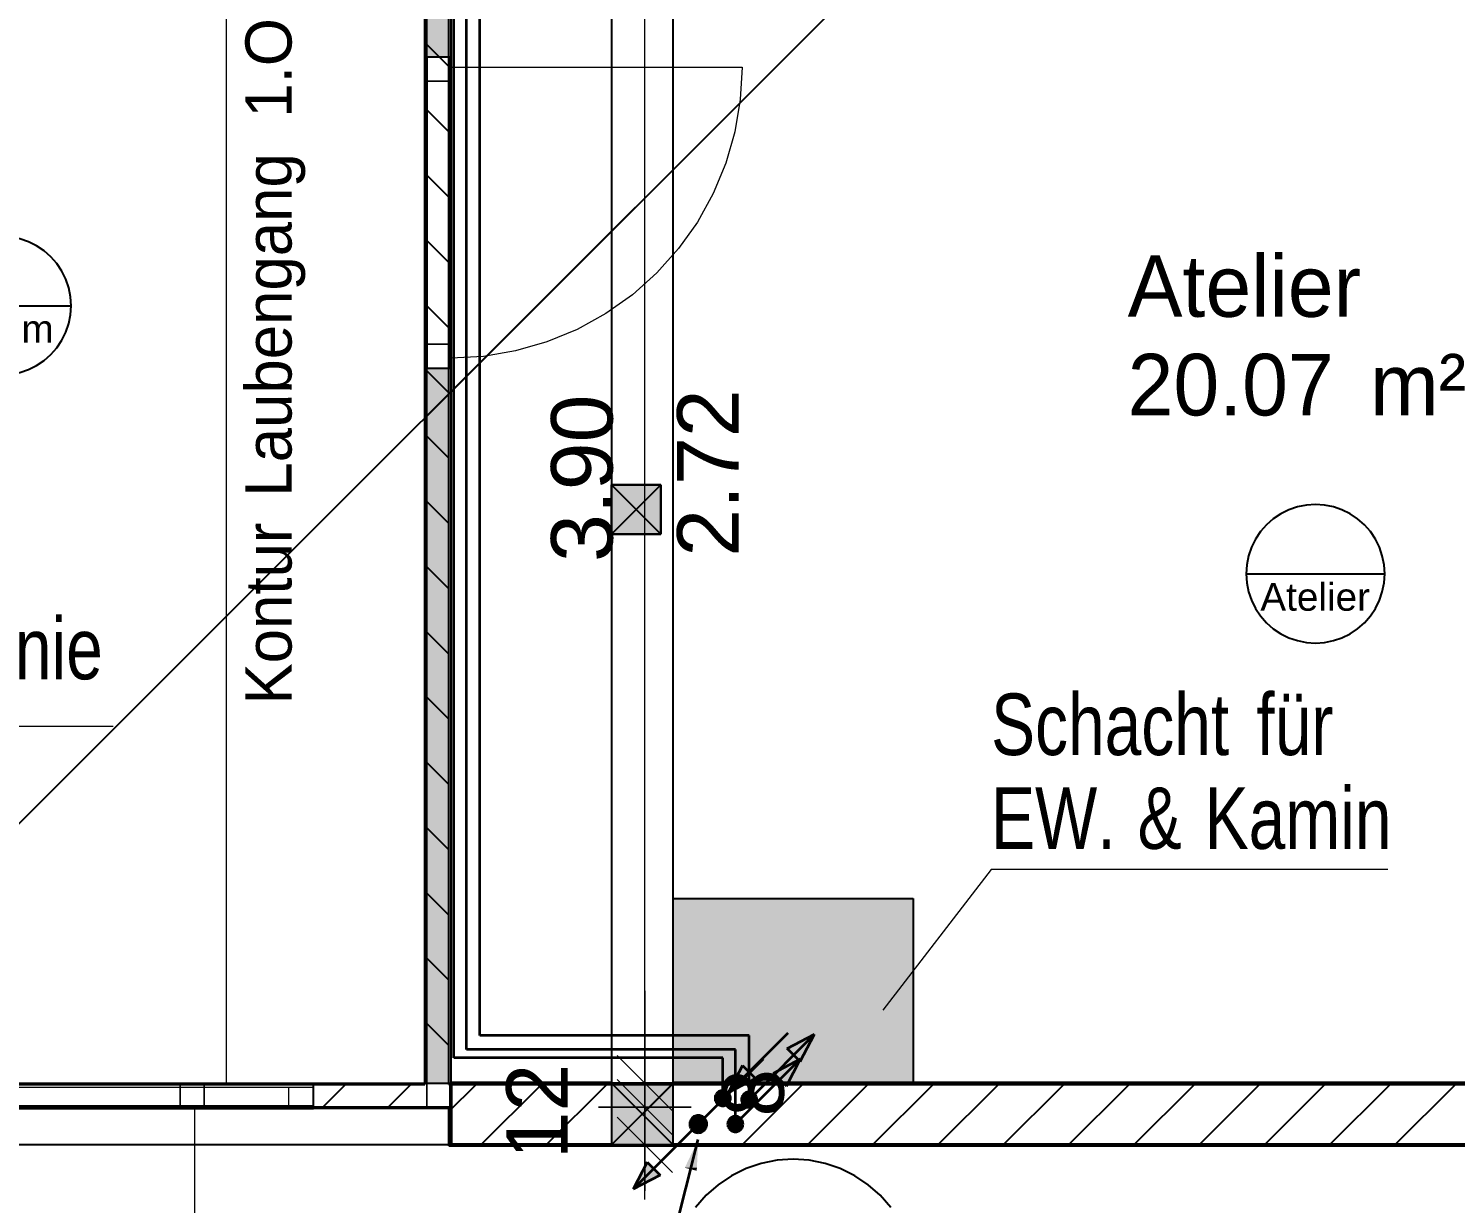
# Model space of a CAD drawing. Extents: x 0 to 756, y -25 to 420.
# Drawn here: x 254.5 to 347.2, y 146.4 to 222.8 of the extents above; entities that cross this region are included whole.
import ezdxf
from ezdxf.lldxf.tags import DXFTag

# ---------------------------------------------------------------- set-up
doc = ezdxf.new("R2010")
doc.units = 0
doc.layers.get('0').update_dxf_attribs({"lineweight": 25})
doc.layers.get('DEFPOINTS').update_dxf_attribs({"lineweight": 25})
for name, color, linetype, lineweight in [('A_Fenster', 7, 'Continuous', 25), ('A_Innenwand', 7, 'Continuous', 25), ('A_Raum', 7, 'Continuous', 25), ('Allgemein03', 7, 'Continuous', 25), ('Fenster', 7, 'Continuous', 13), ('Fensterbrüstung', 7, 'Continuous', 13), ('Pfosten_ Stützen', 7, 'Continuous', 13), ('S_Text', 7, 'Continuous', 35), ('Sanitär', 7, 'Continuous', 25), ('Standard', 7, 'Continuous', 25), ('Stütze Holz', 7, 'Continuous', 13), ('Tür 2D', 7, 'Continuous', 13), ('Wand Holz nicht tragend', 7, 'Continuous', 13), ('Wand Holz tragend', 7, 'Continuous', 13)]:
    doc.layers.add(name, color=color, linetype=linetype, lineweight=lineweight)
for name, color, linetype, lineweight, true_color in [('A_Geschossdecke', 7, 'Continuous', 25, 0x008080), ('Raum', 250, 'Continuous', 13, 0x333333), ('S_Kaltwasser', 3, 'Continuous', 35, 0x00ff00), ('S_Schmutzwasser', 7, 'Continuous', 35, 0x808040), ('S_Warmwasser', 1, 'fein_strichliert', 35, 0xff0000), ('S_Zirkulation', 7, 'fein_strichliert', 35, 0xff0080)]:
    doc.layers.add(name, color=color, linetype=linetype, lineweight=lineweight, true_color=true_color)
doc.styles.get("Standard").update_dxf_attribs({"font": 'arial.ttf'})
tags = doc.linetypes.add('fein_strichliert', pattern=[4, 1, -2, 1]).pattern_tags.tags
tags[8:9] = [DXFTag(74, 4), DXFTag(75, 0), DXFTag(340, '0'), DXFTag(46, 0.0), DXFTag(50, 0.0), DXFTag(44, 0.0), DXFTag(45, 0.0)]
tags[6:7] = [DXFTag(74, 4), DXFTag(75, 0), DXFTag(340, '0'), DXFTag(46, 0.0), DXFTag(50, 0.0), DXFTag(44, 0.0), DXFTag(45, 0.0)]
tags[4:5] = [DXFTag(74, 4), DXFTag(75, 0), DXFTag(340, '0'), DXFTag(46, 0.0), DXFTag(50, 0.0), DXFTag(44, 0.0), DXFTag(45, 0.0)]
tags = doc.linetypes.add('PUNKT2_S9', pattern=[0.1, 0, -0.1]).pattern_tags.tags
tags[6:7] = [DXFTag(74, 4), DXFTag(75, 0), DXFTag(340, '0'), DXFTag(46, 1.0), DXFTag(50, 0.0), DXFTag(44, 0.0), DXFTag(45, 0.0)]
tags[4:5] = [DXFTag(74, 4), DXFTag(75, 0), DXFTag(340, '0'), DXFTag(46, 1.0), DXFTag(50, 0.0), DXFTag(44, 0.0), DXFTag(45, 0.0)]
tags = doc.linetypes.add('VERDECKT2_S2', pattern=[0.27, 0.2, -0.07]).pattern_tags.tags
tags[6:7] = [DXFTag(74, 4), DXFTag(75, 0), DXFTag(340, '0'), DXFTag(46, 1.0), DXFTag(50, 0.0), DXFTag(44, 0.0), DXFTag(45, 0.0)]
tags[4:5] = [DXFTag(74, 4), DXFTag(75, 0), DXFTag(340, '0'), DXFTag(46, 1.0), DXFTag(50, 0.0), DXFTag(44, 0.0), DXFTag(45, 0.0)]

# ---------------------------------------------------------------- blocks, each defined once
blk = doc.blocks.new('Referenz-A01I5XF3IE')
at = {"layer": 'Allgemein03', "color": 0, "linetype": 'VERDECKT2_S2', "lineweight": -2, "ltscale": 0.25}
for p, q in [((292.398, 267.69), (292.398, 150.212)), ((296.401, 150.212), (296.401, 267.69)), ((121.284, 154.215), (292.398, 154.215)), ((292.398, 150.212), (121.284, 150.212)), ((292.398, 150.212), (296.401, 150.212))]:
    blk.add_line(p, q, dxfattribs=at)
at = {"layer": 'Allgemein03', "color": 0, "linetype": 'VERDECKT2_S2', "lineweight": 13, "ltscale": 0.13}
for p, q in [((267.381, 154.215), (267.381, 242.674)), ((241.339, 154.215), (267.381, 154.215))]:
    blk.add_line(p, q, dxfattribs=at)
at = {"layer": 'Allgemein03', "color": 0, "lineweight": 13}
blk.add_line((282.391, 154.215), (270.383, 154.215), dxfattribs=at)
at = {"layer": 'DEFPOINTS', "color": 0, "linetype": 'Continuous', "lineweight": 18, "ltscale": 0.18}
for p, q in [((294.564, 154.215), (294.564, 154.215)), ((281.951, 152.654), (281.951, 152.654)), ((281.951, 152.654), (281.951, 152.654)), ((294.564, 152.654), (294.564, 152.654)), ((294.564, 150.212), (294.564, 150.212))]:
    blk.add_line(p, q, dxfattribs=at)
at = {"layer": 'DEFPOINTS', "color": 0, "linetype": 'Continuous', "lineweight": -2, "ltscale": 0.25}
for p, q in [((281.951, 152.654), (281.951, 152.654)), ((281.951, 152.654), (281.951, 152.654)), ((292.398, 150.212), (292.398, 150.212)), ((292.398, 150.212), (292.398, 150.212)), ((296.401, 150.212), (296.401, 150.212)), ((296.401, 150.212), (296.401, 150.212))]:
    blk.add_line(p, q, dxfattribs=at)
at = {"layer": 'Fenster', "color": 0, "linetype": 'Continuous', "ltscale": 0.13}
for p, q in [((280.39, 219.351), (280.39, 220.912)), ((280.39, 220.912), (281.951, 220.912)), ((281.951, 220.912), (281.951, 219.351)), ((281.951, 219.351), (280.39, 219.351)), ((280.39, 202.259), (280.39, 219.351)), ((280.39, 219.351), (281.951, 219.351)), ((281.951, 219.351), (281.951, 202.259)), ((280.39, 200.698), (280.39, 202.259)), ((280.39, 202.259), (281.951, 202.259)), ((281.951, 202.259), (280.39, 202.259)), ((281.951, 202.259), (281.951, 200.698)), ((281.951, 200.698), (280.39, 200.698)), ((264.379, 154.215), (249.93, 154.215)), ((264.379, 152.654), (264.379, 154.215)), ((265.94, 154.215), (264.379, 154.215)), ((264.379, 154.215), (264.379, 152.654)), ((265.94, 154.215), (265.94, 152.654)), ((280.39, 154.215), (265.94, 154.215)), ((265.94, 152.654), (265.94, 154.215)), ((281.951, 154.215), (280.39, 154.215)), ((280.39, 154.215), (280.39, 152.654)), ((280.39, 152.654), (280.39, 154.215)), ((281.951, 152.654), (281.951, 154.215)), ((249.93, 152.654), (264.379, 152.654)), ((264.379, 152.654), (265.94, 152.654)), ((265.94, 152.654), (280.39, 152.654)), ((280.39, 152.654), (281.951, 152.654))]:
    blk.add_line(p, q, dxfattribs=at)
at = {"layer": 'Fensterbrüstung', "color": 0, "linetype": 'Continuous', "ltscale": 0.13}
for p, q in [((280.39, 220.912), (280.39, 200.698)), ((281.951, 200.698), (281.951, 220.912))]:
    blk.add_line(p, q, dxfattribs=at)
at = {"layer": 'Raum', "color": 0, "lineweight": -2}
for p, q in [((280.39, 154.215), (280.39, 267.69)), ((281.951, 232.279), (281.951, 154.215)), ((292.398, 189.904), (292.398, 193.107)), ((292.398, 193.107), (295.6, 193.107)), ((295.6, 193.107), (295.6, 189.904)), ((295.6, 189.904), (292.398, 189.904)), ((296.401, 154.215), (296.401, 166.223)), ((296.401, 166.223), (312.011, 166.223)), ((312.011, 166.223), (312.011, 154.215)), ((216.347, 154.215), (280.39, 154.215)), ((281.951, 154.215), (296.401, 154.215)), ((312.011, 154.215), (387.461, 154.215)), ((281.951, 152.654), (216.347, 152.654)), ((281.951, 150.212), (281.951, 152.654)), ((387.461, 150.212), (281.951, 150.212))]:
    blk.add_line(p, q, dxfattribs=at)
at = {"layer": 'Sanitär', "color": 0, "lineweight": 13}
for p, q in [((317.066, 168.106), (310.021, 158.966)), ((342.843, 168.106), (317.066, 168.106))]:
    blk.add_line(p, q, dxfattribs=at)
at = {"layer": 'Standard', "color": 0, "lineweight": 18}
for p, q in [((294.564, 154.215), (294.564, 232.279)), ((294.564, 160.219), (294.564, 151.213)), ((294.564, 158.658), (294.564, 149.652)), ((294.564, 148.211), (294.564, 157.217)), ((296.365, 152.414), (292.763, 156.016)), ((292.763, 156.016), (296.365, 152.414)), ((294.564, 156.216), (294.564, 147.21)), ((294.564, 146.65), (294.564, 155.656)), ((297.566, 154.215), (291.562, 154.215)), ((291.562, 154.215), (297.566, 154.215)), ((296.365, 150.852), (292.763, 154.455)), ((292.763, 154.455), (296.365, 150.852)), ((294.564, 152.654), (294.564, 154.215)), ((297.566, 152.654), (291.562, 152.654)), ((291.562, 152.654), (297.566, 152.654)), ((294.564, 150.212), (294.564, 152.654)), ((292.763, 152.013), (296.365, 148.411)), ((291.562, 150.212), (297.566, 150.212))]:
    blk.add_line(p, q, dxfattribs=at)
at = {"layer": 'Standard', "color": 0, "lineweight": -2}
for p, q in [((292.398, 193.107), (295.6, 189.904)), ((295.6, 193.107), (292.398, 189.904)), ((295.6, 189.904), (295.6, 193.107)), ((292.398, 154.215), (296.401, 150.212)), ((296.401, 154.215), (292.398, 150.212)), ((296.401, 150.212), (296.401, 154.215)), ((301.142, 148.659), (300.203, 148.196)), ((302.134, 148.996), (301.142, 148.659)), ((303.161, 149.2), (302.134, 148.996)), ((304.206, 149.269), (303.161, 149.2)), ((305.251, 149.2), (304.206, 149.269)), ((306.278, 148.996), (305.251, 149.2)), ((307.269, 148.659), (306.278, 148.996)), ((308.208, 148.196), (307.269, 148.659)), ((299.332, 147.614), (298.545, 146.924)), ((300.203, 148.196), (299.332, 147.614)), ((309.079, 147.614), (308.208, 148.196)), ((309.866, 146.924), (309.079, 147.614)), ((298.545, 146.924), (297.855, 146.137)), ((310.557, 146.137), (309.866, 146.924))]:
    blk.add_line(p, q, dxfattribs=at)
at = {"layer": 'Standard', "color": 0, "lineweight": 13}
for p, q in [((312.011, 166.223), (296.401, 166.223)), ((296.401, 166.223), (296.401, 154.215)), ((312.011, 154.215), (312.011, 166.223)), ((296.401, 154.215), (312.011, 154.215))]:
    blk.add_line(p, q, dxfattribs=at)
for points in [[(296.401, 154.215), (312.011, 154.215), (296.401, 166.223)], [(312.011, 154.215), (312.011, 166.223), (296.401, 166.223)]]:
    blk.add_solid(points, dxfattribs=at)
at = {"layer": 'Stütze Holz', "color": 0, "lineweight": -2}
for p, q in [((293.959, 193.107), (292.398, 193.107)), ((292.398, 193.107), (292.398, 189.904)), ((295.6, 193.107), (293.959, 193.107)), ((295.6, 189.904), (295.6, 193.107)), ((292.398, 189.904), (293.959, 189.904)), ((293.959, 189.904), (295.6, 189.904)), ((296.401, 154.215), (292.398, 154.215)), ((292.398, 154.215), (292.398, 150.212)), ((296.401, 150.212), (296.401, 154.215)), ((292.398, 150.212), (296.401, 150.212))]:
    blk.add_line(p, q, dxfattribs=at)
at = {"layer": 'Stütze Holz', "color": 0, "lineweight": 18}
for points in [[(292.398, 189.904), (295.6, 189.904), (292.398, 193.107)], [(295.6, 189.904), (295.6, 193.107), (292.398, 193.107)], [(292.398, 150.212), (296.401, 150.212), (292.398, 154.215)], [(296.401, 150.212), (296.401, 154.215), (292.398, 154.215)]]:
    blk.add_solid(points, dxfattribs=at)
at = {"layer": 'Tür 2D', "color": 0, "linetype": 'Continuous', "ltscale": 0.13}
for p, q in [((281.951, 220.271), (300.884, 220.271)), ((300.884, 220.271), (300.764, 218.151)), ((300.764, 218.151), (300.409, 216.058)), ((300.409, 216.058), (299.821, 214.018)), ((299.821, 214.018), (299.009, 212.057)), ((299.009, 212.057), (297.982, 210.198)), ((297.982, 210.198), (296.753, 208.467)), ((296.753, 208.467), (295.338, 206.884)), ((295.338, 206.884), (293.755, 205.469)), ((293.755, 205.469), (292.024, 204.24)), ((292.024, 204.24), (290.165, 203.213)), ((290.165, 203.213), (288.204, 202.401)), ((288.204, 202.401), (286.164, 201.813)), ((284.071, 201.458), (281.951, 201.339)), ((286.164, 201.813), (284.071, 201.458)), ((265.3, 152.654), (265.3, 136.363))]:
    blk.add_line(p, q, dxfattribs=at)
at = {"layer": 'Wand Holz nicht tragend', "color": 0, "lineweight": 50}
for p, q in [((292.398, 154.215), (281.951, 154.215)), ((281.951, 154.215), (281.951, 152.654)), ((312.011, 154.215), (296.401, 154.215)), ((387.461, 154.215), (312.011, 154.215)), ((281.951, 152.654), (281.951, 150.212)), ((281.951, 150.212), (292.398, 150.212)), ((296.401, 150.212), (387.461, 150.212))]:
    blk.add_line(p, q, dxfattribs=at)
at = {"layer": 'Wand Holz tragend', "color": 0, "linetype": 'Continuous', "ltscale": 0.13}
for p, q in [((280.39, 237.47), (280.39, 220.912)), ((281.951, 220.912), (281.951, 232.279)), ((281.951, 220.912), (280.39, 220.912)), ((280.39, 200.698), (281.951, 200.698)), ((280.39, 200.698), (280.39, 154.215)), ((281.951, 154.215), (281.951, 200.698)), ((280.39, 154.215), (281.951, 154.215))]:
    blk.add_line(p, q, dxfattribs=at)
at = {"layer": 'Wand Holz tragend', "color": 0, "linetype": 'PUNKT2_S9', "lineweight": -2, "ltscale": 0.25}
for p, q in [((281.951, 220.912), (280.39, 220.912)), ((280.39, 220.912), (280.39, 200.698)), ((281.951, 200.698), (281.951, 220.912)), ((280.39, 200.698), (281.951, 200.698))]:
    blk.add_line(p, q, dxfattribs=at)
at = {"layer": 'Wand Holz tragend', "color": 0, "linetype": 'VERDECKT2_S2', "ltscale": 0.13}
blk.add_line((216.905, 177.43), (260.019, 177.43), dxfattribs=at)
at = {"layer": 'Wand Holz tragend', "color": 0, "linetype": 'Continuous', "lineweight": 18, "ltscale": 0.18}
for points in [[(280.39, 220.912), (281.951, 220.912), (280.39, 237.47)], [(281.951, 220.912), (281.951, 237.47), (280.39, 237.47)], [(280.39, 154.215), (281.951, 154.215), (280.39, 200.698)], [(281.951, 154.215), (281.951, 200.698), (280.39, 200.698)]]:
    blk.add_solid(points, dxfattribs=at)
at = {"layer": 'Pfosten_ Stützen', "color": 0, "char_height": 3.002, "attachment_point": 1, "rotation": 90}
for s, insert in [('{\\fPosterama Text Light;1.OG}', (268.609, 216.981)), ('{\\fPosterama Text Light;Laubengang}', (268.609, 192.346)), ('{\\fPosterama Text Light;Kontur}', (268.609, 178.829))]:
    blk.add_mtext(s, dxfattribs=dict(at, insert=insert))
at = {"layer": 'Pfosten_ Stützen', "color": 0, "lineweight": -2, "char_height": 4.00267, "attachment_point": 1}
for s, insert in [('{\\W0.8;\\fPosterama Text Light;Linie}', (250.298, 184.472)), ('{\\W0.8;\\fPosterama Text Light;Schacht}', (317.066, 179.545)), ('{\\W0.8;\\fPosterama Text Light;für}', (334.308, 179.545)), ('{\\W0.8;\\fPosterama Text Light;EW.}', (317.066, 173.449)), ('{\\W0.8;\\fPosterama Text Light;&}', (326.587, 173.449)), ('{\\W0.8;\\fPosterama Text Light;Kamin}', (330.946, 173.449))]:
    blk.add_mtext(s, dxfattribs=dict(at, insert=insert))
at = {"layer": 'Standard', "color": 0, "lineweight": 18, "char_height": 4.00267, "attachment_point": 1, "rotation": 90}
for s, insert in [('{\\fArial;3.90}', (288.472, 188.097)), ('{\\fArial;2.72}', (296.663, 188.438)), ('{\\fArial;12}', (285.558, 149.263)), ('{\\fArial;8}', (299.592, 152.031))]:
    blk.add_mtext(s, dxfattribs=dict(at, insert=insert))
at = {"layer": 'Wand Holz tragend', "color": 0, "lineweight": -2, "char_height": 4.00267, "attachment_point": 1}
for s, insert in [('{\\fPosterama Text Light;Atelier}', (325.937, 208.036)), ('{\\fPosterama Text Light;20.07}', (325.937, 201.627)), ('{\\fPosterama Text Light;m²}', (341.696, 201.627))]:
    blk.add_mtext(s, dxfattribs=dict(at, insert=insert))
blk = doc.blocks.new('Atelier-A01I5XGNIE', base_point=(333.642, 182.827))
at = {"color": 0, "linetype": 'ByBlock', "lineweight": -2, "ltscale": 0.25}
for p, q in [((335.892, 191.224), (335.403, 190.897)), ((336.42, 191.485), (335.892, 191.224)), ((336.978, 191.674), (336.42, 191.485)), ((337.555, 191.789), (336.978, 191.674)), ((338.142, 191.827), (337.555, 191.789)), ((338.73, 191.789), (338.142, 191.827)), ((339.307, 191.674), (338.73, 191.789)), ((339.865, 191.485), (339.307, 191.674)), ((340.392, 191.224), (339.865, 191.485)), ((340.882, 190.897), (340.392, 191.224)), ((334.961, 190.509), (334.572, 190.067)), ((335.403, 190.897), (334.961, 190.509)), ((341.324, 190.509), (340.882, 190.897)), ((341.713, 190.067), (341.324, 190.509)), ((334.245, 189.577), (333.985, 189.049)), ((334.572, 190.067), (334.245, 189.577)), ((342.04, 189.577), (341.713, 190.067)), ((342.3, 189.049), (342.04, 189.577)), ((333.796, 188.492), (333.681, 187.915)), ((333.985, 189.049), (333.796, 188.492)), ((342.489, 188.492), (342.3, 189.049)), ((342.604, 187.915), (342.489, 188.492)), ((333.681, 187.915), (333.642, 187.327)), ((333.642, 187.327), (342.642, 187.327)), ((333.642, 187.327), (333.681, 186.74)), ((342.642, 187.327), (342.604, 187.915)), ((342.604, 186.74), (342.642, 187.327)), ((333.681, 186.74), (333.796, 186.163)), ((342.489, 186.163), (342.604, 186.74)), ((333.796, 186.163), (333.985, 185.605)), ((333.985, 185.605), (334.245, 185.077)), ((342.04, 185.077), (342.3, 185.605)), ((342.3, 185.605), (342.489, 186.163)), ((334.245, 185.077), (334.572, 184.588)), ((334.572, 184.588), (334.961, 184.145)), ((341.324, 184.145), (341.713, 184.588)), ((341.713, 184.588), (342.04, 185.077)), ((334.961, 184.145), (335.403, 183.757)), ((335.403, 183.757), (335.892, 183.43)), ((340.392, 183.43), (340.882, 183.757)), ((340.882, 183.757), (341.324, 184.145)), ((335.892, 183.43), (336.42, 183.17)), ((336.42, 183.17), (336.978, 182.981)), ((336.978, 182.981), (337.555, 182.866)), ((337.555, 182.866), (338.142, 182.827)), ((338.142, 182.827), (338.73, 182.866)), ((338.73, 182.866), (339.307, 182.981)), ((339.307, 182.981), (339.865, 183.17)), ((339.865, 183.17), (340.392, 183.43))]:
    blk.add_line(p, q, dxfattribs=at)
at = {"color": 0, "linetype": 'ByBlock', "lineweight": -2, "ltscale": 0.25, "insert": (334.56, 186.727), "char_height": 1.8, "attachment_point": 1}
blk.add_mtext('{\\fArial;Atelier}', dxfattribs=at)
blk = doc.blocks.new('Arium-A01I5XGRIE', base_point=(248.288, 200.256))
at = {"color": 0, "linetype": 'ByBlock', "lineweight": -2, "ltscale": 0.25}
for p, q in [((250.538, 208.653), (250.049, 208.326)), ((251.066, 208.913), (250.538, 208.653)), ((251.623, 209.103), (251.066, 208.913)), ((252.201, 209.217), (251.623, 209.103)), ((252.788, 209.256), (252.201, 209.217)), ((253.375, 209.217), (252.788, 209.256)), ((253.953, 209.103), (253.375, 209.217)), ((254.51, 208.913), (253.953, 209.103)), ((255.038, 208.653), (254.51, 208.913)), ((255.527, 208.326), (255.038, 208.653)), ((249.606, 207.938), (249.218, 207.495)), ((250.049, 208.326), (249.606, 207.938)), ((255.97, 207.938), (255.527, 208.326)), ((256.358, 207.495), (255.97, 207.938)), ((248.891, 207.006), (248.631, 206.478)), ((249.218, 207.495), (248.891, 207.006)), ((256.685, 207.006), (256.358, 207.495)), ((256.946, 206.478), (256.685, 207.006)), ((248.441, 205.921), (248.327, 205.343)), ((248.631, 206.478), (248.441, 205.921)), ((257.135, 205.921), (256.946, 206.478)), ((257.25, 205.343), (257.135, 205.921)), ((248.327, 205.343), (248.288, 204.756)), ((257.288, 204.756), (257.25, 205.343)), ((248.288, 204.756), (257.288, 204.756)), ((248.288, 204.756), (248.327, 204.169)), ((248.327, 204.169), (248.441, 203.591)), ((257.135, 203.591), (257.25, 204.169)), ((257.25, 204.169), (257.288, 204.756)), ((248.441, 203.591), (248.631, 203.034)), ((256.946, 203.034), (257.135, 203.591)), ((248.631, 203.034), (248.891, 202.506)), ((248.891, 202.506), (249.218, 202.017)), ((256.358, 202.017), (256.685, 202.506)), ((256.685, 202.506), (256.946, 203.034)), ((249.218, 202.017), (249.606, 201.574)), ((249.606, 201.574), (250.049, 201.186)), ((255.527, 201.186), (255.97, 201.574)), ((255.97, 201.574), (256.358, 202.017)), ((250.049, 201.186), (250.538, 200.859)), ((250.538, 200.859), (251.066, 200.599)), ((251.066, 200.599), (251.623, 200.409)), ((251.623, 200.409), (252.201, 200.294)), ((252.201, 200.294), (252.788, 200.256)), ((252.788, 200.256), (253.375, 200.294)), ((253.375, 200.294), (253.953, 200.409)), ((253.953, 200.409), (254.51, 200.599)), ((254.51, 200.599), (255.038, 200.859)), ((255.038, 200.859), (255.527, 201.186))]:
    blk.add_line(p, q, dxfattribs=at)
at = {"color": 0, "linetype": 'ByBlock', "lineweight": -2, "ltscale": 0.25, "insert": (249.585, 204.156), "char_height": 1.8, "attachment_point": 1}
blk.add_mtext('{\\fArial;Arium}', dxfattribs=at)
blk = doc.blocks.new('Wand-A01I5XGVIE', base_point=(214.719, 152.573))
at = {"color": 0, "linetype": 'ByBlock', "lineweight": -2, "ltscale": 0.25}
for p, q in [((235.529, 154.133), (216.279, 154.133)), ((280.279, 154.133), (273.029, 154.133)), ((235.529, 152.573), (214.719, 152.573)), ((281.839, 152.573), (273.029, 152.573))]:
    blk.add_line(p, q, dxfattribs=at)
at = {"color": 0, "lineweight": -2}
for p, q in [((218.406, 152.573), (219.966, 154.133)), ((222.649, 152.573), (224.209, 154.133)), ((226.891, 152.573), (228.451, 154.133)), ((231.134, 152.573), (232.694, 154.133)), ((273.56, 152.573), (275.12, 154.133)), ((277.803, 152.573), (279.363, 154.133)), ((235.376, 152.573), (235.529, 152.726))]:
    blk.add_line(p, q, dxfattribs=at)
blk = doc.blocks.new('Fenster-A01I5XGXIE', base_point=(235.529, 152.573))
at = {"color": 0, "linetype": 'ByBlock', "lineweight": -2, "ltscale": 0.25}
for p, q in [((235.529, 154.133), (273.029, 154.133)), ((235.529, 152.573), (235.529, 154.133)), ((273.029, 152.573), (273.029, 154.133)), ((235.529, 152.573), (273.029, 152.573))]:
    blk.add_line(p, q, dxfattribs=at)
at = {"color": 0, "linetype": 'ByBlock', "lineweight": 18, "ltscale": 0.18}
for p, q in [((235.529, 153.953), (273.029, 153.953)), ((237.129, 152.753), (237.129, 153.953)), ((271.429, 152.753), (271.429, 153.953)), ((235.529, 152.753), (273.029, 152.753))]:
    blk.add_line(p, q, dxfattribs=at)
at = {"color": 0, "linetype": 'fein_strichliert', "lineweight": 18, "ltscale": 0.18}
blk.add_line((273.029, 152.753), (273.029, 153.953), dxfattribs=at)
blk = doc.blocks.new('Wand-A01I5XHFIE', base_point=(281.839, 150.133))
at = {"color": 0, "lineweight": -2}
for p, q in [((281.839, 152.367), (283.605, 154.133)), ((283.848, 150.133), (287.848, 154.133)), ((288.091, 150.133), (292.091, 154.133)), ((292.333, 150.133), (296.333, 154.133)), ((296.576, 150.133), (300.576, 154.133)), ((300.819, 150.133), (304.819, 154.133)), ((305.061, 150.133), (309.061, 154.133)), ((309.304, 150.133), (313.304, 154.133)), ((313.547, 150.133), (317.547, 154.133)), ((317.789, 150.133), (321.789, 154.133)), ((322.032, 150.133), (326.032, 154.133)), ((326.275, 150.133), (330.275, 154.133)), ((330.517, 150.133), (334.517, 154.133)), ((334.76, 150.133), (338.76, 154.133)), ((339.002, 150.133), (343.002, 154.133)), ((343.245, 150.133), (347.245, 154.133))]:
    blk.add_line(p, q, dxfattribs=at)
at = {"color": 0, "linetype": 'ByBlock', "lineweight": -2, "ltscale": 0.25}
for p, q in [((281.839, 154.133), (387.279, 154.133)), ((281.839, 150.133), (281.839, 152.573)), ((281.839, 150.133), (387.279, 150.133))]:
    blk.add_line(p, q, dxfattribs=at)
blk = doc.blocks.new('Fallleitung Abwasser-A01I5XKXIE', base_point=(293.798, 147.314))
at = {"color": 0, "lineweight": -2}
for p, q in [((298.436, 151.952), (302.282, 155.798)), ((297.826, 152.073), (297.76, 152.041)), ((297.895, 152.097), (297.826, 152.073)), ((297.967, 152.111), (297.895, 152.097)), ((298.04, 152.116), (297.967, 152.111)), ((298.113, 152.111), (298.04, 152.116)), ((298.185, 152.097), (298.113, 152.111)), ((298.255, 152.073), (298.185, 152.097)), ((298.32, 152.041), (298.255, 152.073)), ((297.644, 151.16), (293.798, 147.314)), ((297.485, 151.629), (297.48, 151.556)), ((297.48, 151.556), (297.485, 151.483)), ((297.499, 151.701), (297.485, 151.629)), ((297.485, 151.483), (297.499, 151.411)), ((297.523, 151.77), (297.499, 151.701)), ((297.499, 151.411), (297.523, 151.341)), ((297.555, 151.836), (297.523, 151.77)), ((297.523, 151.341), (297.555, 151.276)), ((297.596, 151.897), (297.555, 151.836)), ((297.555, 151.276), (297.596, 151.215)), ((297.644, 151.952), (297.596, 151.897)), ((297.596, 151.215), (297.644, 151.16)), ((297.699, 152), (297.644, 151.952)), ((297.644, 151.16), (297.699, 151.111)), ((297.76, 152.041), (297.699, 152)), ((298.381, 152), (298.32, 152.041)), ((298.436, 151.952), (298.381, 152)), ((298.381, 151.111), (298.436, 151.16)), ((298.485, 151.897), (298.436, 151.952)), ((298.436, 151.16), (298.485, 151.215)), ((298.525, 151.836), (298.485, 151.897)), ((298.485, 151.215), (298.525, 151.276)), ((298.558, 151.77), (298.525, 151.836)), ((298.525, 151.276), (298.558, 151.341)), ((298.581, 151.701), (298.558, 151.77)), ((298.558, 151.341), (298.581, 151.411)), ((298.595, 151.629), (298.581, 151.701)), ((298.581, 151.411), (298.595, 151.483)), ((298.6, 151.556), (298.595, 151.629)), ((298.595, 151.483), (298.6, 151.556)), ((297.699, 151.111), (297.76, 151.071)), ((297.76, 151.071), (297.826, 151.038)), ((297.826, 151.038), (297.895, 151.015)), ((297.895, 151.015), (297.967, 151)), ((297.967, 151), (298.04, 150.996)), ((298.04, 150.996), (298.113, 151)), ((298.113, 151), (298.185, 151.015)), ((298.185, 151.015), (298.255, 151.038)), ((298.255, 151.038), (298.32, 151.071)), ((298.32, 151.071), (298.381, 151.111)), ((294.722, 149.088), (293.798, 147.314)), ((294.722, 149.088), (295.572, 148.237)), ((295.572, 148.237), (293.798, 147.314))]:
    blk.add_line(p, q, dxfattribs=at)
for points in [[(298.32, 152.041), (297.76, 152.041), (298.185, 152.097)], [(297.76, 152.041), (298.185, 152.097), (297.895, 152.097)], [(298.185, 152.097), (297.895, 152.097), (298.04, 152.116)], [(298.6, 151.556), (297.48, 151.556), (298.581, 151.701)], [(297.48, 151.556), (298.581, 151.701), (297.499, 151.701)], [(297.499, 151.411), (298.6, 151.556), (297.48, 151.556)], [(298.581, 151.701), (297.499, 151.701), (298.525, 151.836)], [(297.499, 151.701), (298.525, 151.836), (297.555, 151.836)], [(298.581, 151.411), (297.499, 151.411), (298.6, 151.556)], [(297.555, 151.276), (298.581, 151.411), (297.499, 151.411)], [(298.525, 151.836), (297.555, 151.836), (298.436, 151.952)], [(297.555, 151.836), (298.436, 151.952), (297.644, 151.952)], [(298.525, 151.276), (297.555, 151.276), (298.581, 151.411)], [(297.644, 151.16), (298.525, 151.276), (297.555, 151.276)], [(298.436, 151.952), (297.644, 151.952), (298.32, 152.041)], [(297.644, 151.952), (298.32, 152.041), (297.76, 152.041)], [(298.436, 151.16), (297.644, 151.16), (298.525, 151.276)], [(297.76, 151.071), (298.436, 151.16), (297.644, 151.16)], [(298.32, 151.071), (297.76, 151.071), (298.436, 151.16)], [(297.895, 151.015), (298.32, 151.071), (297.76, 151.071)], [(298.185, 151.015), (297.895, 151.015), (298.32, 151.071)], [(298.04, 150.996), (298.185, 151.015), (297.895, 151.015)], [(295.572, 148.237), (294.279, 148.237), (294.722, 149.088)], [(293.798, 147.314), (295.572, 148.237), (294.279, 148.237)]]:
    blk.add_solid(points, dxfattribs=at)
blk = doc.blocks.new('Bauteilbeschriftung-A01I5XKZIE', base_point=(276.735, 139.59))
at = {"color": 0, "linetype": 'ByBlock', "lineweight": -2, "ltscale": 0.35}
blk.add_line((296.079, 142.79), (298.04, 150.556), dxfattribs=at)
at = {"color": 0, "lineweight": -2}
for p, q in [((276.735, 142.79), (315.424, 142.79)), ((276.735, 139.59), (276.735, 142.79)), ((315.424, 142.79), (315.424, 139.59)), ((315.424, 139.59), (276.735, 139.59))]:
    blk.add_line(p, q, dxfattribs=at)
at = {"color": 0, "linetype": 'ByBlock', "lineweight": -2, "ltscale": 0.35}
for points in [[(297.948, 148.714), (297.163, 148.714), (298.04, 150.556)], [(297.938, 148.519), (297.948, 148.714), (297.163, 148.714)]]:
    blk.add_solid(points, dxfattribs=at)
at = {"color": 7, "linetype": 'ByBlock', "lineweight": -2, "ltscale": 0.35, "true_color": 0xffffff}
for points in [[(276.735, 139.59), (315.424, 139.59), (276.735, 142.79)], [(315.424, 139.59), (276.735, 142.79), (315.424, 142.79)]]:
    blk.add_solid(points, dxfattribs=at)
at = {"color": 0, "linetype": 'ByBlock', "lineweight": -2, "ltscale": 0.35, "insert": (277.468, 142.29), "char_height": 2.2, "attachment_point": 1}
blk.add_mtext('{\\fArial;DN90 Fallleitung Abwasser}', dxfattribs=at)
blk = doc.blocks.new('Wand-A01I5XL1IE', base_point=(280.279, 154.133))
at = {"color": 0, "linetype": 'ByBlock', "lineweight": -2, "ltscale": 0.25}
for p, q in [((280.279, 257.533), (280.279, 267.533)), ((281.839, 257.533), (281.839, 267.533)), ((280.279, 154.133), (280.279, 237.333)), ((281.839, 235.345), (281.839, 237.333)), ((281.839, 154.133), (281.839, 232.145))]:
    blk.add_line(p, q, dxfattribs=at)
at = {"color": 0, "lineweight": -2}
for p, q in [((281.839, 266.967), (281.273, 267.533)), ((281.839, 262.724), (280.279, 264.284)), ((281.839, 258.481), (280.279, 260.041)), ((281.839, 237.268), (281.774, 237.333)), ((281.839, 233.025), (280.279, 234.585)), ((281.839, 228.783), (280.279, 230.343)), ((281.839, 224.54), (280.279, 226.1)), ((281.839, 220.298), (280.279, 221.858)), ((281.839, 216.055), (280.279, 217.615)), ((281.839, 211.812), (280.279, 213.372)), ((281.839, 207.57), (280.279, 209.13)), ((281.839, 203.327), (280.279, 204.887)), ((281.839, 199.084), (280.279, 200.644)), ((281.839, 194.842), (280.279, 196.402)), ((281.839, 190.599), (280.279, 192.159)), ((281.839, 186.356), (280.279, 187.916)), ((281.839, 182.114), (280.279, 183.674)), ((281.839, 177.871), (280.279, 179.431)), ((281.839, 173.628), (280.279, 175.188)), ((281.839, 169.386), (280.279, 170.946)), ((281.839, 165.143), (280.279, 166.703)), ((281.839, 160.901), (280.279, 162.461)), ((281.839, 156.658), (280.279, 158.218))]:
    blk.add_line(p, q, dxfattribs=at)
blk = doc.blocks.new('Geschossdecke-A01I5XODIE', base_point=(114.279, 31.476))
at = {"color": 0, "linetype": 'ByBlock', "lineweight": -2, "ltscale": 0.25}
for p, q in [((280.279, 154.133), (280.279, 232.145)), ((216.279, 154.133), (280.279, 154.133))]:
    blk.add_line(p, q, dxfattribs=at)
at = {"color": 0, "lineweight": -2}
blk.add_line((280.279, 197.476), (314.949, 232.145), dxfattribs=at)
blk = doc.blocks.new('Steigleitung Sanitär-A01I5XRBIE', base_point=(299.948, 151.056))
at = {"color": 0, "lineweight": -2}
for p, q in [((300.802, 151.909), (304.69, 155.798)), ((302.916, 154.874), (304.69, 155.798)), ((303.767, 154.024), (304.69, 155.798)), ((303.767, 154.024), (302.916, 154.874)), ((299.952, 151.621), (299.948, 151.556)), ((299.948, 151.556), (299.952, 151.49)), ((299.965, 151.685), (299.952, 151.621)), ((299.952, 151.49), (299.965, 151.426)), ((299.986, 151.747), (299.965, 151.685)), ((299.965, 151.426), (299.986, 151.364)), ((300.015, 151.806), (299.986, 151.747)), ((299.986, 151.364), (300.015, 151.306)), ((300.051, 151.86), (300.015, 151.806)), ((300.015, 151.306), (300.051, 151.251)), ((300.095, 151.909), (300.051, 151.86)), ((300.051, 151.251), (300.095, 151.202)), ((300.144, 151.952), (300.095, 151.909)), ((300.095, 151.202), (300.144, 151.159)), ((300.198, 151.989), (300.144, 151.952)), ((300.144, 151.159), (300.198, 151.123)), ((300.257, 152.018), (300.198, 151.989)), ((300.319, 152.039), (300.257, 152.018)), ((300.383, 152.051), (300.319, 152.039)), ((300.448, 152.056), (300.383, 152.051)), ((300.513, 152.051), (300.448, 152.056)), ((300.578, 152.039), (300.513, 152.051)), ((300.639, 152.018), (300.578, 152.039)), ((300.698, 151.989), (300.639, 152.018)), ((300.753, 151.952), (300.698, 151.989)), ((300.698, 151.123), (300.753, 151.159)), ((300.802, 151.909), (300.753, 151.952)), ((300.753, 151.159), (300.802, 151.202)), ((300.845, 151.86), (300.802, 151.909)), ((300.802, 151.202), (300.845, 151.251)), ((300.881, 151.806), (300.845, 151.86)), ((300.845, 151.251), (300.881, 151.306)), ((300.91, 151.747), (300.881, 151.806)), ((300.881, 151.306), (300.91, 151.364)), ((300.931, 151.685), (300.91, 151.747)), ((300.91, 151.364), (300.931, 151.426)), ((300.944, 151.621), (300.931, 151.685)), ((300.931, 151.426), (300.944, 151.49)), ((300.948, 151.556), (300.944, 151.621)), ((300.944, 151.49), (300.948, 151.556)), ((300.198, 151.123), (300.257, 151.094)), ((300.257, 151.094), (300.319, 151.073)), ((300.319, 151.073), (300.383, 151.06)), ((300.383, 151.06), (300.448, 151.056)), ((300.448, 151.056), (300.513, 151.06)), ((300.513, 151.06), (300.578, 151.073)), ((300.578, 151.073), (300.639, 151.094)), ((300.639, 151.094), (300.698, 151.123))]:
    blk.add_line(p, q, dxfattribs=at)
for points in [[(304.209, 154.874), (302.916, 154.874), (304.69, 155.798)], [(303.767, 154.024), (304.209, 154.874), (302.916, 154.874)], [(300.948, 151.556), (299.948, 151.556), (300.931, 151.685)], [(299.948, 151.556), (300.931, 151.685), (299.965, 151.685)], [(299.965, 151.426), (300.948, 151.556), (299.948, 151.556)], [(300.931, 151.685), (299.965, 151.685), (300.881, 151.806)], [(299.965, 151.685), (300.881, 151.806), (300.015, 151.806)], [(300.931, 151.426), (299.965, 151.426), (300.948, 151.556)], [(300.015, 151.306), (300.931, 151.426), (299.965, 151.426)], [(300.881, 151.806), (300.015, 151.806), (300.802, 151.909)], [(300.015, 151.806), (300.802, 151.909), (300.095, 151.909)], [(300.881, 151.306), (300.015, 151.306), (300.931, 151.426)], [(300.095, 151.202), (300.881, 151.306), (300.015, 151.306)], [(300.802, 151.909), (300.095, 151.909), (300.698, 151.989)], [(300.095, 151.909), (300.698, 151.989), (300.198, 151.989)], [(300.802, 151.202), (300.095, 151.202), (300.881, 151.306)], [(300.198, 151.123), (300.802, 151.202), (300.095, 151.202)], [(300.698, 151.989), (300.198, 151.989), (300.578, 152.039)], [(300.198, 151.989), (300.578, 152.039), (300.319, 152.039)], [(300.698, 151.123), (300.198, 151.123), (300.802, 151.202)], [(300.578, 152.039), (300.319, 152.039), (300.448, 152.056)], [(300.319, 151.073), (300.698, 151.123), (300.198, 151.123)], [(300.578, 151.073), (300.319, 151.073), (300.698, 151.123)], [(300.448, 151.056), (300.578, 151.073), (300.319, 151.073)]]:
    blk.add_solid(points, dxfattribs=at)
blk = doc.blocks.new('Steigleitung Sanitär-A01I5XSRIE', base_point=(300.849, 152.647))
at = {"color": 0, "linetype": 'Continuous', "lineweight": -2, "ltscale": 0.35}
for p, q in [((301.703, 153.5), (305.591, 157.389)), ((303.817, 156.465), (305.591, 157.389)), ((304.668, 155.615), (305.591, 157.389)), ((304.668, 155.615), (303.817, 156.465)), ((300.854, 153.212), (300.849, 153.147)), ((300.849, 153.147), (300.854, 153.082)), ((300.866, 153.276), (300.854, 153.212)), ((300.854, 153.082), (300.866, 153.017)), ((300.887, 153.338), (300.866, 153.276)), ((300.866, 153.017), (300.887, 152.956)), ((300.916, 153.397), (300.887, 153.338)), ((300.953, 153.451), (300.916, 153.397)), ((300.996, 153.5), (300.953, 153.451)), ((301.045, 153.544), (300.996, 153.5)), ((301.099, 153.58), (301.045, 153.544)), ((301.158, 153.609), (301.099, 153.58)), ((301.22, 153.63), (301.158, 153.609)), ((301.284, 153.643), (301.22, 153.63)), ((301.349, 153.647), (301.284, 153.643)), ((301.415, 153.643), (301.349, 153.647)), ((301.479, 153.63), (301.415, 153.643)), ((301.541, 153.609), (301.479, 153.63)), ((301.599, 153.58), (301.541, 153.609)), ((301.654, 153.544), (301.599, 153.58)), ((301.703, 153.5), (301.654, 153.544)), ((301.746, 153.451), (301.703, 153.5)), ((301.782, 153.397), (301.746, 153.451)), ((301.811, 153.338), (301.782, 153.397)), ((301.832, 153.276), (301.811, 153.338)), ((301.811, 152.956), (301.832, 153.017)), ((301.845, 153.212), (301.832, 153.276)), ((301.832, 153.017), (301.845, 153.082)), ((301.849, 153.147), (301.845, 153.212)), ((301.845, 153.082), (301.849, 153.147)), ((300.887, 152.956), (300.916, 152.897)), ((300.916, 152.897), (300.953, 152.842)), ((300.953, 152.842), (300.996, 152.793)), ((300.996, 152.793), (301.045, 152.75)), ((301.045, 152.75), (301.099, 152.714)), ((301.099, 152.714), (301.158, 152.685)), ((301.158, 152.685), (301.22, 152.664)), ((301.22, 152.664), (301.284, 152.651)), ((301.284, 152.651), (301.349, 152.647)), ((301.349, 152.647), (301.415, 152.651)), ((301.415, 152.651), (301.479, 152.664)), ((301.479, 152.664), (301.541, 152.685)), ((301.541, 152.685), (301.599, 152.714)), ((301.599, 152.714), (301.654, 152.75)), ((301.654, 152.75), (301.703, 152.793)), ((301.703, 152.793), (301.746, 152.842)), ((301.746, 152.842), (301.782, 152.897)), ((301.782, 152.897), (301.811, 152.956))]:
    blk.add_line(p, q, dxfattribs=at)
for points in [[(305.111, 156.465), (303.817, 156.465), (305.591, 157.389)], [(304.668, 155.615), (305.111, 156.465), (303.817, 156.465)], [(301.849, 153.147), (300.849, 153.147), (301.832, 153.276)], [(300.849, 153.147), (301.832, 153.276), (300.866, 153.276)], [(300.866, 153.017), (301.849, 153.147), (300.849, 153.147)], [(301.832, 153.276), (300.866, 153.276), (301.782, 153.397)], [(300.866, 153.276), (301.782, 153.397), (300.916, 153.397)], [(301.832, 153.017), (300.866, 153.017), (301.849, 153.147)], [(300.916, 152.897), (301.832, 153.017), (300.866, 153.017)], [(301.782, 153.397), (300.916, 153.397), (301.703, 153.5)], [(300.916, 153.397), (301.703, 153.5), (300.996, 153.5)], [(301.782, 152.897), (300.916, 152.897), (301.832, 153.017)], [(301.703, 153.5), (300.996, 153.5), (301.599, 153.58)], [(300.996, 153.5), (301.599, 153.58), (301.099, 153.58)], [(301.599, 153.58), (301.099, 153.58), (301.479, 153.63)], [(301.099, 153.58), (301.479, 153.63), (301.22, 153.63)], [(301.479, 153.63), (301.22, 153.63), (301.349, 153.647)], [(300.996, 152.793), (301.782, 152.897), (300.916, 152.897)], [(301.703, 152.793), (300.996, 152.793), (301.782, 152.897)], [(301.099, 152.714), (301.703, 152.793), (300.996, 152.793)], [(301.599, 152.714), (301.099, 152.714), (301.703, 152.793)], [(301.22, 152.664), (301.599, 152.714), (301.099, 152.714)], [(301.479, 152.664), (301.22, 152.664), (301.599, 152.714)], [(301.349, 152.647), (301.479, 152.664), (301.22, 152.664)]]:
    blk.add_solid(points, dxfattribs=at)
blk = doc.blocks.new('Verbundrohr (Stange)-A01I5XSTIE', base_point=(277.577, 153.647))
at = {"color": 0, "linetype": 'ByBlock', "lineweight": -2, "ltscale": 0.35}
for p, q in [((283.838, 226.33), (277.577, 226.33)), ((283.838, 157.312), (283.838, 226.33)), ((301.349, 157.312), (283.838, 157.312)), ((301.349, 153.647), (301.349, 157.312))]:
    blk.add_line(p, q, dxfattribs=at)
blk = doc.blocks.new('Steigleitung Sanitär-A01I5XTDIE', base_point=(299.128, 152.736))
at = {"color": 0, "linetype": 'Continuous', "lineweight": -2, "ltscale": 0.35}
for p, q in [((299.981, 153.59), (303.87, 157.478)), ((300.905, 155.364), (299.981, 153.59)), ((300.905, 155.364), (301.755, 154.513)), ((301.755, 154.513), (299.981, 153.59)), ((299.132, 153.302), (299.128, 153.236)), ((299.128, 153.236), (299.132, 153.171)), ((299.145, 153.366), (299.132, 153.302)), ((299.132, 153.171), (299.145, 153.107)), ((299.166, 153.428), (299.145, 153.366)), ((299.145, 153.107), (299.166, 153.045)), ((299.195, 153.486), (299.166, 153.428)), ((299.166, 153.045), (299.195, 152.986)), ((299.231, 153.541), (299.195, 153.486)), ((299.274, 153.59), (299.231, 153.541)), ((299.323, 153.633), (299.274, 153.59)), ((299.378, 153.669), (299.323, 153.633)), ((299.436, 153.698), (299.378, 153.669)), ((299.498, 153.719), (299.436, 153.698)), ((299.563, 153.732), (299.498, 153.719)), ((299.628, 153.736), (299.563, 153.732)), ((299.693, 153.732), (299.628, 153.736)), ((299.757, 153.719), (299.693, 153.732)), ((299.819, 153.698), (299.757, 153.719)), ((299.878, 153.669), (299.819, 153.698)), ((299.932, 153.633), (299.878, 153.669)), ((299.981, 153.59), (299.932, 153.633)), ((300.024, 153.541), (299.981, 153.59)), ((300.061, 153.486), (300.024, 153.541)), ((300.09, 153.428), (300.061, 153.486)), ((300.061, 152.986), (300.09, 153.045)), ((300.111, 153.366), (300.09, 153.428)), ((300.09, 153.045), (300.111, 153.107)), ((300.123, 153.302), (300.111, 153.366)), ((300.111, 153.107), (300.123, 153.171)), ((300.128, 153.236), (300.123, 153.302)), ((300.123, 153.171), (300.128, 153.236)), ((299.195, 152.986), (299.231, 152.932)), ((299.231, 152.932), (299.274, 152.883)), ((299.274, 152.883), (299.323, 152.84)), ((299.323, 152.84), (299.378, 152.803)), ((299.378, 152.803), (299.436, 152.774)), ((299.436, 152.774), (299.498, 152.753)), ((299.498, 152.753), (299.563, 152.741)), ((299.563, 152.741), (299.628, 152.736)), ((299.628, 152.736), (299.693, 152.741)), ((299.693, 152.741), (299.757, 152.753)), ((299.757, 152.753), (299.819, 152.774)), ((299.819, 152.774), (299.878, 152.803)), ((299.878, 152.803), (299.932, 152.84)), ((299.932, 152.84), (299.981, 152.883)), ((299.981, 152.883), (300.024, 152.932)), ((300.024, 152.932), (300.061, 152.986))]:
    blk.add_line(p, q, dxfattribs=at)
for points in [[(301.755, 154.513), (300.462, 154.513), (300.905, 155.364)], [(299.981, 153.59), (301.755, 154.513), (300.462, 154.513)], [(300.128, 153.236), (299.128, 153.236), (300.111, 153.366)], [(299.128, 153.236), (300.111, 153.366), (299.145, 153.366)], [(299.145, 153.107), (300.128, 153.236), (299.128, 153.236)], [(300.111, 153.366), (299.145, 153.366), (300.061, 153.486)], [(299.145, 153.366), (300.061, 153.486), (299.195, 153.486)], [(300.111, 153.107), (299.145, 153.107), (300.128, 153.236)], [(299.195, 152.986), (300.111, 153.107), (299.145, 153.107)], [(300.061, 153.486), (299.195, 153.486), (299.981, 153.59)], [(299.195, 153.486), (299.981, 153.59), (299.274, 153.59)], [(300.061, 152.986), (299.195, 152.986), (300.111, 153.107)], [(299.981, 153.59), (299.274, 153.59), (299.878, 153.669)], [(299.274, 153.59), (299.878, 153.669), (299.378, 153.669)], [(299.878, 153.669), (299.378, 153.669), (299.757, 153.719)], [(299.378, 153.669), (299.757, 153.719), (299.498, 153.719)], [(299.757, 153.719), (299.498, 153.719), (299.628, 153.736)], [(299.274, 152.883), (300.061, 152.986), (299.195, 152.986)], [(299.981, 152.883), (299.274, 152.883), (300.061, 152.986)], [(299.378, 152.803), (299.981, 152.883), (299.274, 152.883)], [(299.878, 152.803), (299.378, 152.803), (299.981, 152.883)], [(299.498, 152.753), (299.878, 152.803), (299.378, 152.803)], [(299.757, 152.753), (299.498, 152.753), (299.878, 152.803)], [(299.628, 152.736), (299.757, 152.753), (299.498, 152.753)]]:
    blk.add_solid(points, dxfattribs=at)
blk = doc.blocks.new('Verbundrohr (Stange)-A01I5XU3IE', base_point=(282.157, 153.736))
at = {"color": 0, "linetype": 'ByBlock', "lineweight": -2, "ltscale": 0.35}
for p, q in [((282.157, 155.867), (282.157, 266.841)), ((299.628, 155.867), (282.157, 155.867)), ((299.628, 153.736), (299.628, 155.867))]:
    blk.add_line(p, q, dxfattribs=at)
blk = doc.blocks.new('Verbundrohr (Stange)-A01I5XU9IE', base_point=(282.981, 152.056))
at = {"color": 0, "linetype": 'ByBlock', "lineweight": -2, "ltscale": 0.35}
for p, q in [((282.981, 156.413), (282.981, 244.087)), ((300.448, 156.413), (282.981, 156.413)), ((300.448, 152.056), (300.448, 156.413))]:
    blk.add_line(p, q, dxfattribs=at)
blk = doc.blocks.new('Geschossdecke-A01I5XVJIE', base_point=(114.279, 31.476))
at = {"color": 0, "lineweight": -2}
blk.add_line((114.279, 31.476), (394.279, 311.476), dxfattribs=at)

msp = doc.modelspace()

# ---------------------------------------------------------------- block references
at = {"color": 8, "lineweight": 25, "ltscale": 0.25, "true_color": 0x808080}
msp.add_blockref('Referenz-A01I5XF3IE', (0, 0), dxfattribs=at)
at = {"layer": 'A_Fenster', "ltscale": 0.25}
msp.add_blockref('Fenster-A01I5XGXIE', (235.529, 152.573), dxfattribs=at)
at = {"layer": 'A_Geschossdecke', "ltscale": 0.25}
for name in ['Geschossdecke-A01I5XVJIE', 'Geschossdecke-A01I5XODIE']:
    msp.add_blockref(name, (114.279, 31.476), dxfattribs=at)
at = {"layer": 'A_Innenwand', "ltscale": 0.25}
for name, p in [('Wand-A01I5XL1IE', (280.279, 154.133)), ('Wand-A01I5XGVIE', (214.719, 152.573)), ('Wand-A01I5XHFIE', (281.839, 150.133))]:
    msp.add_blockref(name, p, dxfattribs=at)
at = {"layer": 'A_Raum', "ltscale": 0.25}
for name, p in [('Arium-A01I5XGRIE', (248.288, 200.256)), ('Atelier-A01I5XGNIE', (333.642, 182.827))]:
    msp.add_blockref(name, p, dxfattribs=at)
at = {"layer": 'S_Kaltwasser', "ltscale": 0.35}
for name, p in [('Verbundrohr (Stange)-A01I5XU9IE', (282.981, 152.056)), ('Steigleitung Sanitär-A01I5XRBIE', (299.948, 151.056))]:
    msp.add_blockref(name, p, dxfattribs=at)
at = {"layer": 'S_Schmutzwasser', "ltscale": 0.35}
msp.add_blockref('Fallleitung Abwasser-A01I5XKXIE', (293.798, 147.314), dxfattribs=at)
at = {"layer": 'S_Text', "color": 7, "ltscale": 0.35}
msp.add_blockref('Bauteilbeschriftung-A01I5XKZIE', (276.735, 139.59), dxfattribs=at)
at = {"layer": 'S_Warmwasser', "ltscale": 0.35}
for name, p in [('Verbundrohr (Stange)-A01I5XSTIE', (277.577, 153.647)), ('Steigleitung Sanitär-A01I5XSRIE', (300.849, 152.647))]:
    msp.add_blockref(name, p, dxfattribs=at)
at = {"layer": 'S_Zirkulation', "ltscale": 0.35}
for name, p in [('Verbundrohr (Stange)-A01I5XU3IE', (282.157, 153.736)), ('Steigleitung Sanitär-A01I5XTDIE', (299.128, 152.736))]:
    msp.add_blockref(name, p, dxfattribs=at)

doc.saveas('drawing.dxf')
